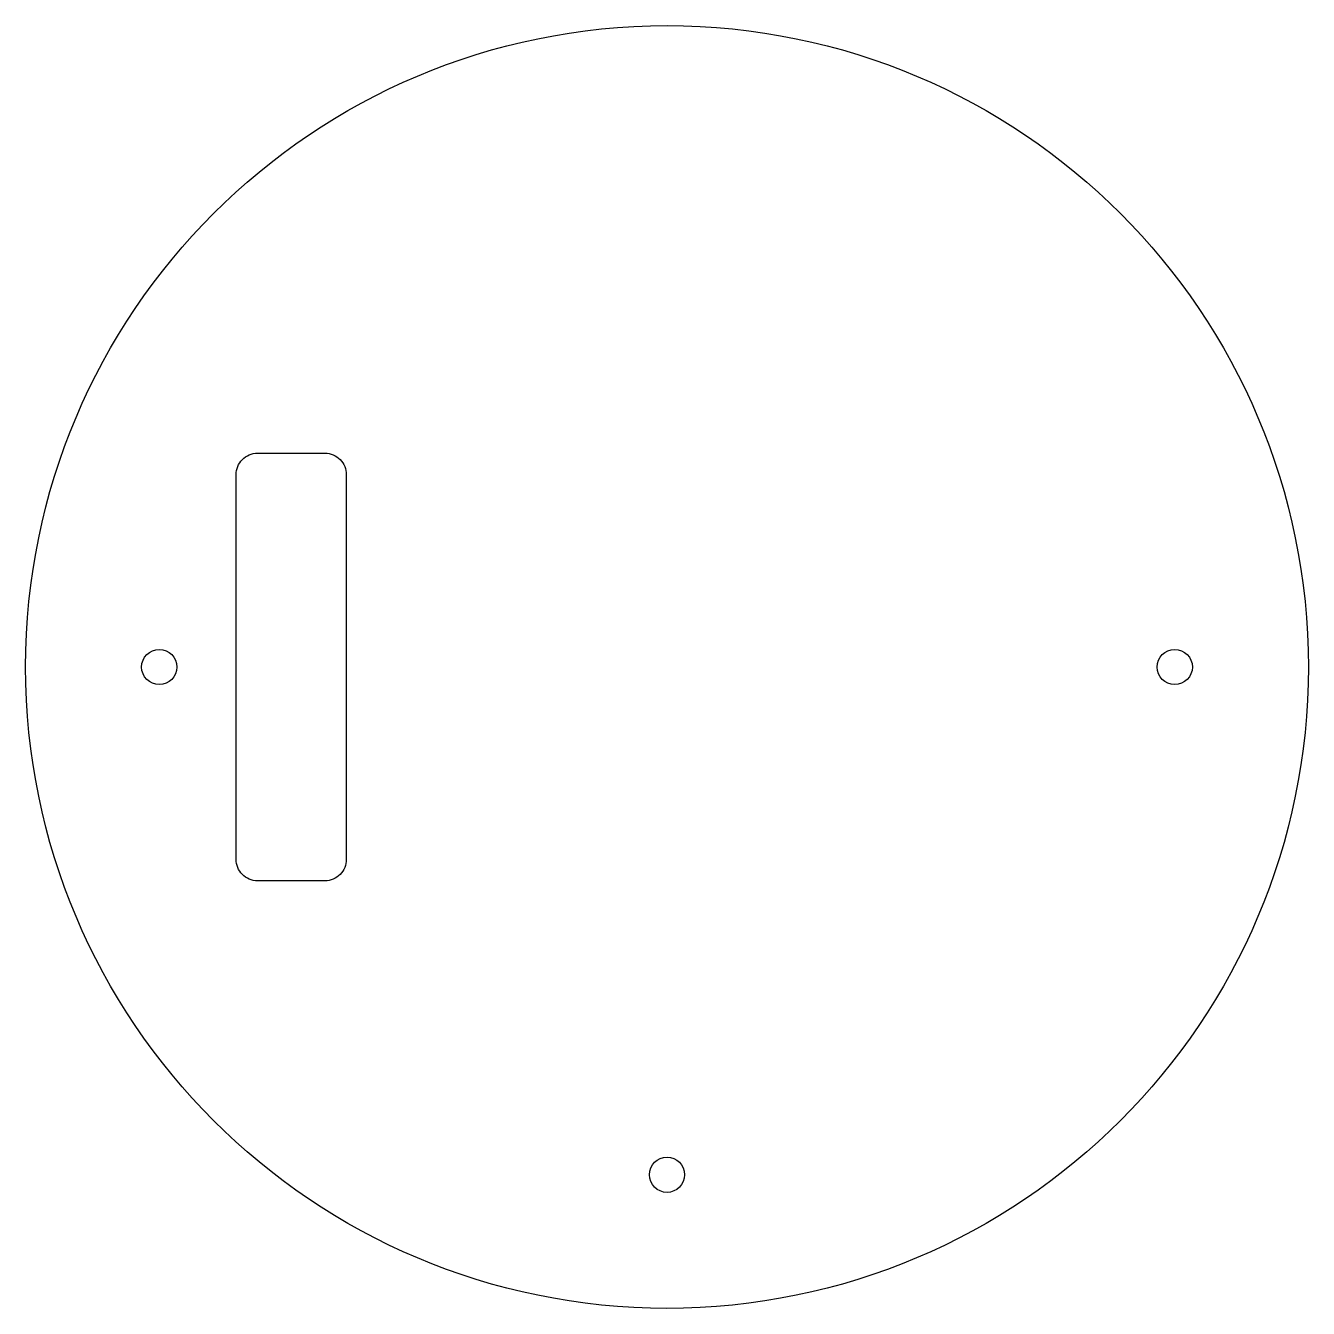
# Model space of a CAD drawing. Header units: millimetres. Extents: x -60 to 60, y -60 to 60.
import ezdxf

# ---------------------------------------------------------------- set-up
doc = ezdxf.new("R2010")
doc.units = ezdxf.units.MM
doc.layers.get('0').update_dxf_attribs({"linetype": 'CONTINUOUS'})

msp = doc.modelspace()

# ---------------------------------------------------------------- linework, layer by layer
msp.add_lwpolyline([(-40.31, -18), (-40.31, 18, -0.414214), (-38.31, 20), (-32, 20, -0.414214), (-30, 18), (-30, -18, -0.414214), (-32, -20), (-38.31, -20, -0.414214)], format="xyb", close=True)
for centre, radius in [((0, 0), 60), ((-47.5, 0), 1.65), ((47.5, 0), 1.65), ((0, -47.5), 1.65)]:
    msp.add_circle(centre, radius)

doc.saveas('drawing.dxf')
